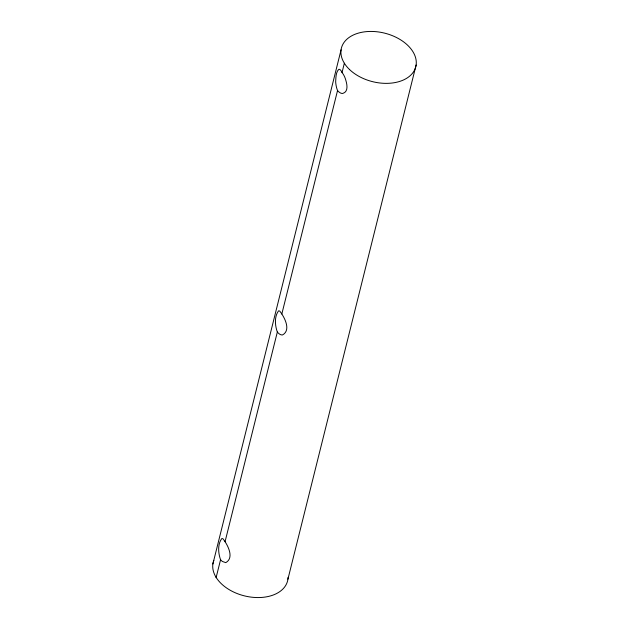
<?xml version="1.0" encoding="UTF-8"?>
<svg xmlns="http://www.w3.org/2000/svg" width="629" height="629" viewBox="0 0 629 629"><rect width="100%" height="100%" fill="white"/><g stroke="black" fill="none" stroke-linecap="round" stroke-linejoin="round"><path stroke-width="0.94" d="M212.877 563.993L341.083 49.801M216.077 577.729L220.567 559.731C218.184 553.206 217.453 544.085 221.864 538.479L222.965 538.778C227.627 544.612 234.641 557.774 225.787 562.633L222.312 561.445L220.567 559.731M225.056 541.726L277.334 332.033C274.952 325.507 274.22 316.387 278.639 310.781L279.732 311.08C284.402 316.914 291.416 330.076 282.563 334.935A12.391 6.211 74.1 0 1 277.334 332.026M281.823 314.028L337.545 90.529A12.391 4.175 86.1 0 1 335.674 82.014C335.902 77.87 335.729 72.249 338.85 69.284A12.391 4.175 86.1 0 1 342.034 72.532A12.391 6.211 74.1 0 1 345.95 80.709C347.216 85.009 348.34 91.865 342.774 93.438A12.391 6.211 74.1 0 1 337.553 90.529M342.034 72.532L344.354 63.23M287.917 579.199L416.123 65.007M288.074 577.328A38.338 24.995 14 0 1 245.491 596.127A38.338 24.995 14 0 1 213.821 560.376M349.59 69.583A38.338 24.995 14 0 0 413.937 71.171A38.338 24.995 14 0 0 372.274 31.45A38.338 24.995 14 0 0 349.59 69.583"/></g></svg>
